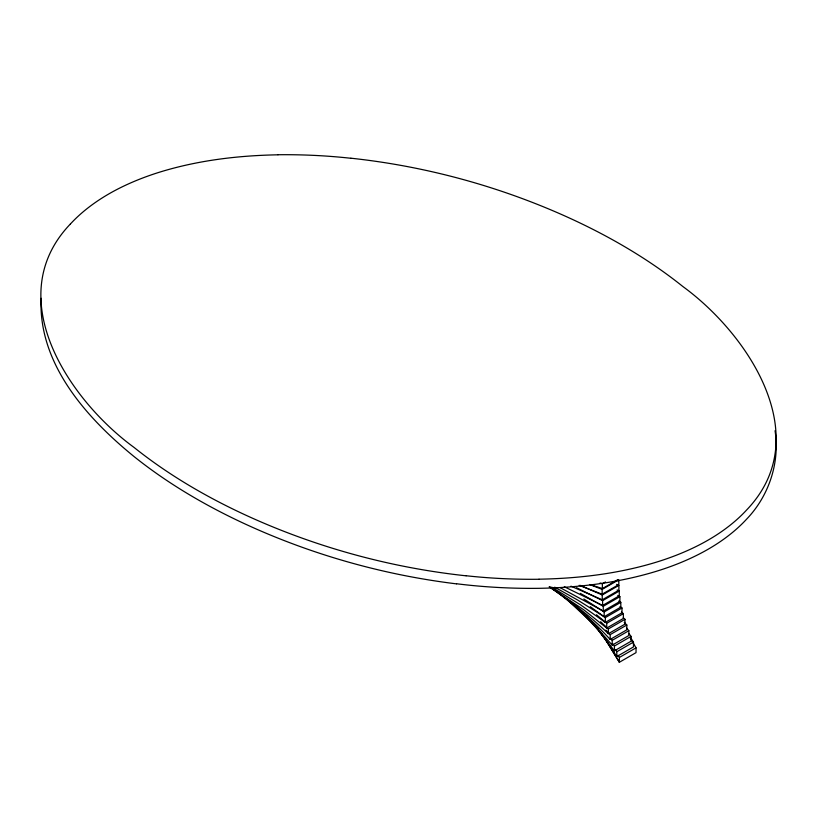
<?xml version="1.0" encoding="UTF-8"?>
<svg xmlns="http://www.w3.org/2000/svg" width="817" height="817" viewBox="0 0 817 817"><rect width="100%" height="100%" fill="white"/><g stroke="black" fill="none" stroke-linecap="round" stroke-linejoin="round"><path stroke-width="1.23" d="M41.126 298.287C38.011 363.739 86.633 417.977 134.121 456.611A595.746 343.957 0 0 0 269.15 534.522C328.975 559.39 392.231 576.016 456.54 583.869M70.405 223.97C0.184 297.296 68.853 399.881 134.121 447.481A595.746 343.957 0 0 0 269.15 525.392C331.927 551.475 398.482 568.54 466.078 575.811M600.066 583.011L602.364 583.777L605.489 581.97M590.875 584.747L602.364 588.577L617.969 579.57M589.517 584.502L602.149 589.384L618.806 579.774L618.806 584.574L602.149 594.194L579.141 585.35M580.284 585.36L602.241 595.001L618.888 585.391L618.888 590.201L602.241 599.811L570.93 586.167M576.567 587.709L602.609 600.638L619.266 591.028L619.266 595.828L602.609 605.448L564.312 586.759M580.336 593.377L603.263 606.285L619.909 596.665L619.909 601.475L603.263 611.085L559.921 587.525M620.818 602.323L620.818 607.123L604.172 616.743L604.172 611.933L620.818 602.323L618.816 601.016M621.982 607.981L621.982 612.791L605.326 622.401L605.326 617.591L621.982 607.981L619.96 606.5M623.371 613.649L623.371 618.459L606.725 628.069L606.725 623.269L623.371 613.649L621.502 612.107M624.995 619.327L624.995 624.137L608.338 633.747L608.338 628.947L624.995 619.327L623.269 617.723M626.823 625.015L626.823 629.825L610.176 639.435L610.176 634.635L626.823 625.015L624.229 622.288M628.855 630.714L628.855 635.524L612.199 645.134L612.199 640.324L628.855 630.714L626.476 627.895M631.071 636.412L631.071 641.222L614.425 650.832L614.425 646.022L631.071 636.412L628.906 633.512M633.471 642.121L633.471 646.931L616.825 656.541L616.825 651.731L633.471 642.121L630.193 637.158M636.034 647.84L636.034 652.64L619.388 662.26L619.388 657.45L636.034 647.84L630.111 637.648M277.984 154.811C238.421 155.516 198.694 160.244 160.755 171.805A220.467 127.289 0 0 0 119.19 188.329A213.36 123.183 0 0 0 99.031 199.981A220.6 127.36 0 0 0 70.415 223.981M539.016 579.192C578.579 578.497 618.306 573.769 656.245 562.198A220.467 127.289 0 0 0 697.8 545.674A213.462 123.234 0 0 0 717.969 534.032A220.57 127.34 0 0 0 746.585 510.033C816.837 436.738 748.137 334.122 682.879 286.532A595.726 343.937 0 0 0 547.85 208.621C485.073 182.538 418.518 165.463 350.922 158.202M616.59 584.369L618.888 585.391M617.111 589.935L619.266 591.028M554.723 587.178L577.578 599.995L604.172 616.743M551.669 587.106L580.57 604.866L605.326 622.401M617.754 595.43L619.909 596.665M583.838 598.994L604.172 611.933M549.473 586.8L583.736 609.788L606.725 628.069M549.187 586.882C570.154 600.832 590.231 616.222 608.338 633.747M590.303 606.704L605.326 617.591M550.066 587.055C571.706 602.538 592.162 619.807 610.176 639.435M557.582 591.631L559.461 593.142M596.451 614.752L606.725 623.269M564.118 596.931L594.194 624.77L612.199 645.134M600.587 621.706L608.338 628.947M574.014 604.59L577.65 608.093M579.457 609.85L597.973 629.836L614.425 650.832M605.846 630.091L610.176 634.635M610.616 638.445L612.199 640.324M612.975 644.092L614.425 646.022M597.227 627.885L605.918 640.068L619.388 662.26L604.58 638.108M600.546 632.235L603.232 636.147M615.507 649.75L616.825 651.731M616.825 656.541L609.605 645.614A654.009 377.587 0 0 0 586.637 616.13M618.203 655.408L619.388 657.45M775.047 430.733C780.051 462.596 768.899 495.99 746.595 519.173A220.57 127.34 0 0 1 717.98 543.162A213.462 123.234 0 0 1 697.8 554.804A220.467 127.289 0 0 1 656.235 571.328C618.306 582.909 578.569 587.617 539.016 588.322A355.232 205.087 0 0 1 456.58 583.757M603.263 606.285L603.263 611.085M602.609 600.638L602.609 605.448M602.364 583.777L602.364 588.577M602.149 589.384L602.149 594.194M602.241 595.001L602.241 599.811M277.984 154.74A352.73 203.647 0 0 1 350.891 158.273M539.016 579.263A352.617 203.586 0 0 1 466.109 575.74"/></g></svg>
